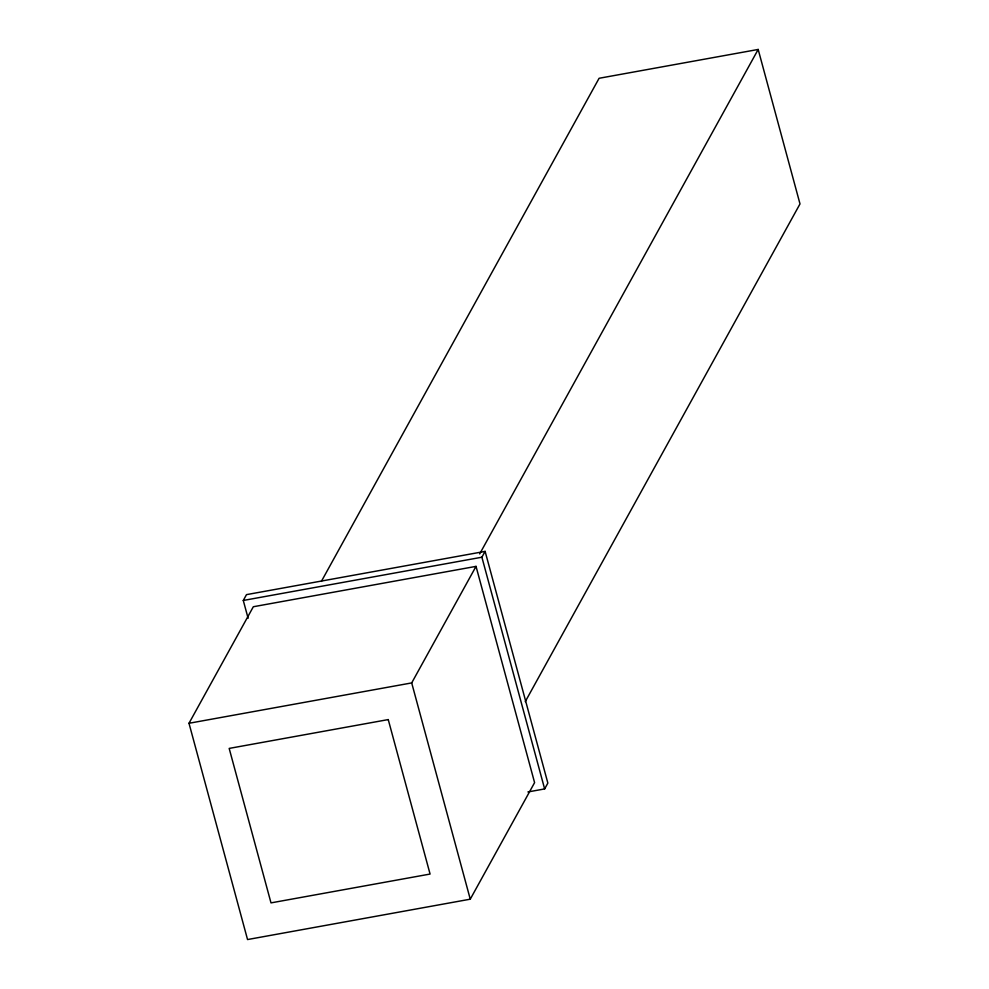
<?xml version="1.0" encoding="UTF-8"?>
<svg xmlns="http://www.w3.org/2000/svg" width="989" height="989" viewBox="0 0 989 989"><rect width="100%" height="100%" fill="white"/><g stroke="black" fill="none" stroke-linecap="round" stroke-linejoin="round"><path stroke-width="1.48" d="M248.115 618.286L243.282 600.459L246.496 594.636L485.117 551.38L547.857 783.09L544.642 788.925L527.916 791.954M188.998 723.28L253.332 606.739L476.03 566.376L534.592 782.633L470.257 899.186L247.547 939.55L188.998 723.28L411.696 682.917L476.03 566.376M321.363 581.408L599.099 78.279L758.18 49.45L800.002 203.919L525.258 701.646M479.69 553.927L758.18 49.45M544.642 788.925L481.89 557.215L485.117 551.38M243.282 600.459L481.89 557.215M411.696 682.917L470.257 899.186M388.244 719.584L229.176 748.413L270.998 902.883L430.079 874.053L388.244 719.584"/></g></svg>
